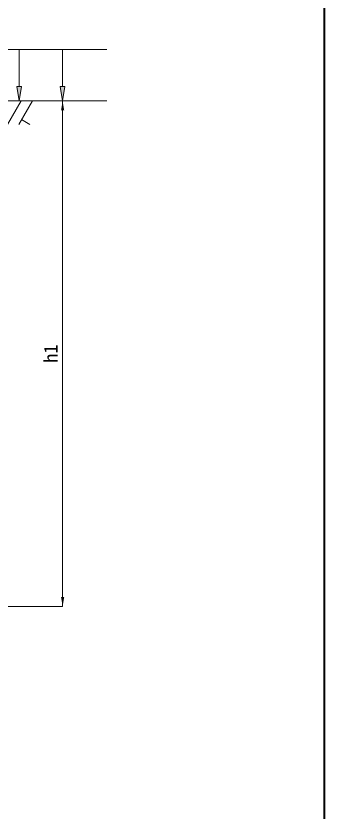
# Model space of a CAD drawing. Units: millimetres at full size; details may follow other scales. Extents: x -1501 to 45572, y 2928 to 12418.
# Drawn here: x 3599 to 4248, y 7641 to 9316 of the extents above; entities that cross this region are included whole.
import ezdxf
from ezdxf.enums import TextEntityAlignment as Align

# ---------------------------------------------------------------- set-up
doc = ezdxf.new("R2010")
doc.units = ezdxf.units.MM
doc.header["$LTSCALE"] = 40
for name, color, linetype, lineweight in [('0_2', 7, 'Continuous', 9), ('寸法線', 7, 'Continuous', 9), ('枠', 5, 'Continuous', 5), ('ﾊｯﾁﾝｸﾞ', 7, 'Continuous', 5)]:
    doc.layers.add(name, color=color, linetype=linetype, lineweight=lineweight)
doc.styles.add('ＭＳ ゴシック', font='')
doc.styles.get('ＭＳ ゴシック').set_extended_font_data('MS Gothic')

# ---------------------------------------------------------------- blocks, each defined once
blk = doc.blocks.new('filled_arrow')
at = {"color": 0, "linetype": 'Continuous', "lineweight": -2}
blk.add_solid([(7.5, 1.25), (0, 0), (7.5, -1.25)], dxfattribs=at)

msp = doc.modelspace()

# ---------------------------------------------------------------- hatches: boundary and pattern name
at = {"layer": '寸法線'}
for points in [[(3611.3, 9166.66), (3606.3, 9136.66), (3601.3, 9166.66)], [(3702.71, 9166.66), (3697.71, 9136.66), (3692.71, 9166.66)]]:
    msp.add_hatch(color=256, dxfattribs=at).paths.add_polyline_path(points)

# ---------------------------------------------------------------- linework, layer by layer
at = {"layer": '0_2', "lineweight": 20}
msp.add_line((3332.06, 9136.66), (3791.05, 9136.66), dxfattribs=at)
at = {"layer": '寸法線'}
for p, q in [((3791.05, 9245.21), (3332.06, 9245.21)), ((3606.3, 9166.66), (3606.3, 9245.21)), ((3697.71, 9166.66), (3697.71, 9245.21)), ((3352.06, 9136.66), (3697.71, 9136.66)), ((3697.71, 8071.66), (3697.71, 9136.66)), ((3355.06, 8071.66), (3697.71, 8071.66))]:
    msp.add_line(p, q, dxfattribs=at)
for points in [[(3611.3, 9166.66), (3606.3, 9136.66), (3601.3, 9166.66)], [(3702.71, 9166.66), (3697.71, 9136.66), (3692.71, 9166.66)]]:
    msp.add_lwpolyline(points, close=True, dxfattribs=at)
at = {"layer": '枠', "lineweight": 40}
msp.add_line((4247.95, 10480.77), (4247.95, 3555.77), dxfattribs=at)
at = {"layer": 'ﾊｯﾁﾝｸﾞ', "lineweight": 9}
for p, q in [((3610.64, 9136.66), (3581.99, 9087.04)), ((3634.26, 9136.66), (3605.61, 9087.04)), ((3611.42, 9097.09), (3628.83, 9087.04))]:
    msp.add_line(p, q, dxfattribs=at)

# ---------------------------------------------------------------- block references
at = {"layer": '寸法線', "xscale": 2.67, "yscale": 2.67}
for p, rotation in [((3697.71, 9136.66), 270), ((3697.71, 8071.66), 90)]:
    msp.add_blockref('filled_arrow', p, dxfattribs=dict(at, rotation=rotation))

# ---------------------------------------------------------------- texts
at = {"layer": '寸法線', "style": 'ＭＳ ゴシック'}
msp.add_text('h1', height=28.48, rotation=90, dxfattribs=at).set_placement((3672.71, 8604.16), align=Align.MIDDLE_CENTER)

doc.saveas('drawing.dxf')
